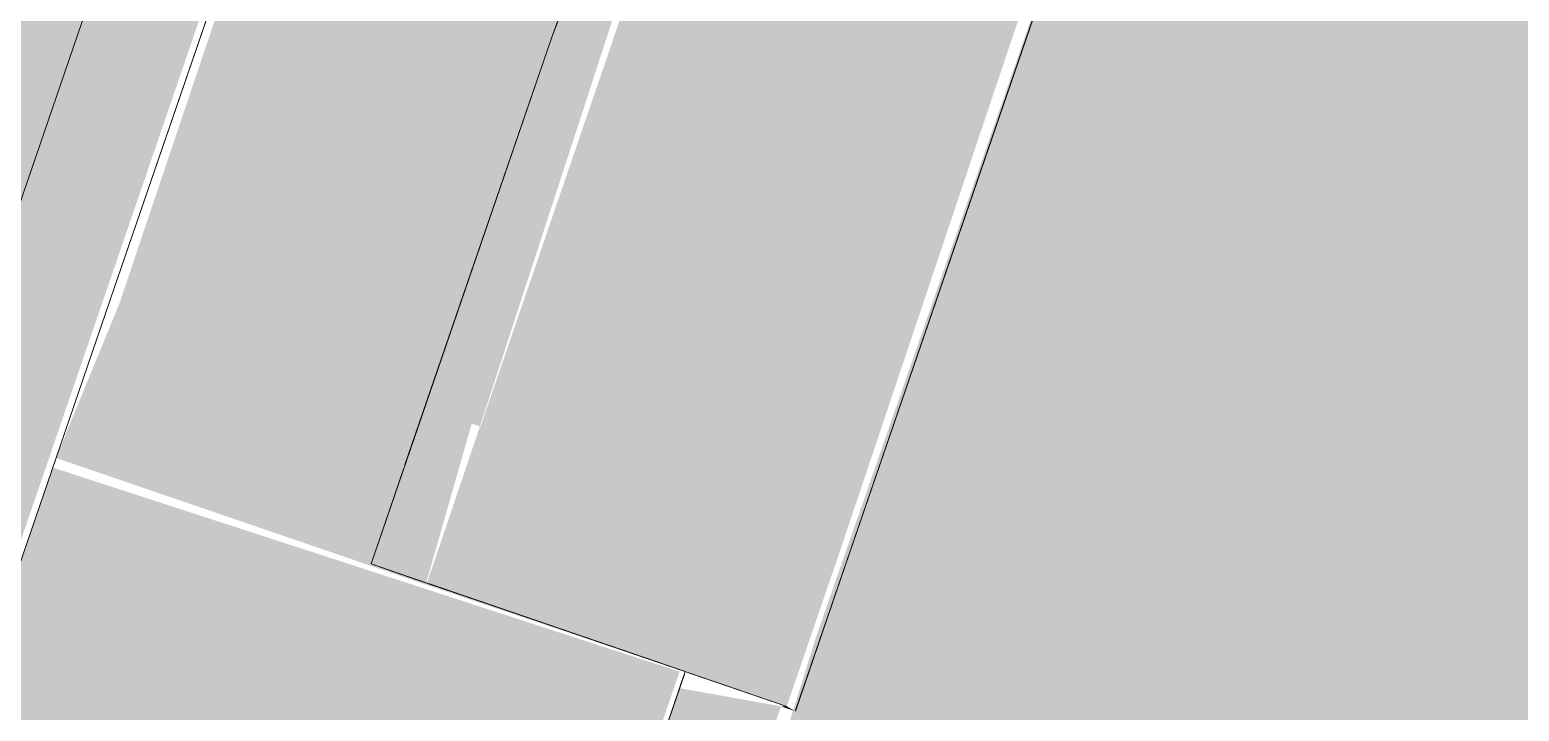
# Model space of a CAD drawing. Header units: millimetres. Extents: x 63432 to 177405, y -1987 to 27578.
# Drawn here: x 162818.87 to 162843.08, y 8812.03 to 8823.12 of the extents above; entities that cross this region are included whole.
import ezdxf

# ---------------------------------------------------------------- set-up
doc = ezdxf.new("R2010")
doc.units = ezdxf.units.MM
doc.layers.add('A-WALL-PATT', color=7, linetype='Continuous', lineweight=9)
for name, color, linetype, lineweight, true_color in [('I-FURN-16', 7, 'Continuous', 9, 0xd1b79e), ('I-FURN-19', 7, 'Continuous', 9, 0x242424), ('I-FURN-20', 7, 'Continuous', 9, 0x3a3a3a), ('I-FURN-21', 7, 'Continuous', 9, 0x666666), ('I-FURN-24', 7, 'Continuous', 9, 0x1e1e1e), ('I-FURN-26', 7, 'Continuous', 9, 0x2d2d2d), ('I-FURN-28', 7, 'Continuous', 9, 0x1a1a1a), ('I-FURN-30', 7, 'Continuous', 9, 0x4c4c4c), ('I-FURN-35', 7, 'Continuous', 9, 0x171717), ('I-FURN-39', 7, 'Continuous', 9, 0x151515), ('I-FURN-6', 7, 'Continuous', 9, 0xc0c0c0), ('I-FURN-61', 7, 'Continuous', 9, 0xcabbac), ('I-FURN-62', 7, 'Continuous', 9, 0x8b8b8b)]:
    doc.layers.add(name, color=color, linetype=linetype, lineweight=lineweight, true_color=true_color)
doc.layers.add('I-FURN-17', color=7, linetype='Continuous', lineweight=9, true_color=0x111111, transparency=0.7)

# ---------------------------------------------------------------- blocks, each defined once
blk = doc.blocks.new('Chair - Tablet Arm - Chair - Tablet Arm-V78-Развертка 3_12-6')
at = {"layer": 'I-FURN-17'}
h = blk.add_hatch(color=256, dxfattribs=at)
h.paths.add_polyline_path([(-81463.851, 8450), (-81461.856, 8450), (-81328.433, 8839.5), (-81330.322, 8839.5), (-81463.865, 8450)])
h.paths.add_polyline_path([(-81323.251, 8834.684), (-81318.457, 8835.093), (-81318.019, 8837.444), (-81318.308, 8839.5), (-81327.233, 8839.5), (-81327.045, 8838.356), (-81325.945, 8837.044), (-81323.267, 8834.697)])
h.paths.add_polyline_path([(-81325.516, 8852.2), (-81312.542, 8852.2), (-81248.351, 9039.435), (-81261.773, 9039.435), (-81325.968, 8852.2)])
h = blk.add_hatch(color=256, dxfattribs=at)
h.paths.add_polyline_path([(-81327.444, 8838.356), (-81327.071, 8838.396), (-81327.172, 8838.555), (-81327.437, 8838.396)])
h.paths.add_polyline_path([(-81329.43, 8816.663), (-81324.334, 8832.308), (-81324.08, 8834.384), (-81323.268, 8834.694), (-81326.822, 8837.178), (-81326.72, 8837.473), (-81327.448, 8838.555), (-81327.635, 8839.5), (-81327.993, 8839.272), (-81328.433, 8839.04), (-81335.286, 8818.671), (-81329.564, 8816.709)])
h = blk.add_hatch(color=256, dxfattribs=at)
h.paths.add_polyline_path([(-81323.574, 8814.655), (-81319.5, 8826.8), (-81324.334, 8826.8), (-81324.488, 8831.076), (-81329.421, 8816.66), (-81324.389, 8814.935)])
h.paths.add_polyline_path([(-81321.699, 8834.361), (-81322.532, 8834.607), (-81321.705, 8834.362)])
for points in [[(-81330.311, 8814.093), (-81329.564, 8816.709), (-81335.286, 8818.671), (-81336.318, 8816.152), (-81330.32, 8814.096)], [(-81324.445, 8812.113), (-81323.574, 8814.655), (-81329.43, 8816.663), (-81330.301, 8814.09), (-81324.668, 8812.19)], [(-81450.439, 8450), (-81326.185, 8812.678), (-81336.371, 8815.996), (-81461.627, 8450), (-81450.933, 8450)], [(-81448.453, 8450), (-81448.43, 8450), (-81324.537, 8812.113), (-81326.185, 8812.409), (-81450.439, 8450), (-81449.088, 8450)], [(-81324.304, 8812.033), (-81324.445, 8812.113), (-81324.537, 8812.113)]]:
    blk.add_hatch(color=256, dxfattribs=at).paths.add_polyline_path(points)
at = {"layer": 'I-FURN-19'}
for p, q in [((-81328.269, 8822.978), (-81330.649, 8816.039)), ((-81330.673, 8815.968), (-81331.2, 8814.429)), ((-81325.605, 8812.511), (-81325.993, 8812.644)), ((-81324.445, 8812.113), (-81325.605, 8812.511))]:
    blk.add_line(p, q, dxfattribs=at)
blk.add_open_spline([(-81327.538, 8824.524), (-81327.829, 8824.041), (-81328.073, 8823.525), (-81328.269, 8822.978)], degree=3, dxfattribs=at)
at = {"layer": 'I-FURN-20'}
for p, q in [((-81456.244, 8433.069), (-81326.107, 8812.636)), ((-81324.445, 8812.113), (-81324.445, 8812.113))]:
    blk.add_line(p, q, dxfattribs=at)
at = {"layer": 'I-FURN-21'}
for p, q in [((-81330.322, 8839.5), (-81468.248, 8437.217)), ((-81321.062, 8821.491), (-81319.241, 8826.8))]:
    blk.add_line(p, q, dxfattribs=at)
at = {"layer": 'I-FURN-21', "flags": 128}
blk.add_lwpolyline([(-81319.241, 8826.8), (-81320.314, 8823.67), (-81321.062, 8821.491)], dxfattribs=at)
at = {"layer": 'I-FURN-24'}
for p, q in [((-81325.993, 8812.644), (-81325.605, 8812.511)), ((-81325.605, 8812.511), (-81324.445, 8812.113))]:
    blk.add_line(p, q, dxfattribs=at)
at = {"layer": 'I-FURN-26'}
blk.add_line((-81336.318, 8816.152), (-81466.238, 8437.217), dxfattribs=at)
at = {"layer": 'I-FURN-28'}
for p, q in [((-81330.649, 8816.039), (-81328.269, 8822.978)), ((-81331.2, 8814.429), (-81330.673, 8815.968)), ((-81330.311, 8814.124), (-81331.2, 8814.429)), ((-81326.022, 8812.654), (-81330.301, 8814.121))]:
    blk.add_line(p, q, dxfattribs=at)
at = {"layer": 'I-FURN-30'}
for q in [(-81333.078, 8825.602), (-81336.318, 8816.152)]:
    blk.add_line((-81335.436, 8818.723), q, dxfattribs=at)
at = {"layer": 'I-FURN-35'}
for p, q in [((-81331.2, 8814.429), (-81330.732, 8814.269)), ((-81330.611, 8814.227), (-81330.258, 8814.106)), ((-81330.248, 8814.103), (-81326.093, 8812.678))]:
    blk.add_line(p, q, dxfattribs=at)
at = {"layer": 'I-FURN-39'}
for p, q in [((-81330.732, 8814.269), (-81331.2, 8814.429)), ((-81331.2, 8814.429), (-81330.311, 8814.124)), ((-81330.258, 8814.106), (-81330.611, 8814.227)), ((-81330.301, 8814.121), (-81326.022, 8812.654)), ((-81326.754, 8812.905), (-81330.248, 8814.103)), ((-81326.093, 8812.678), (-81326.754, 8812.905))]:
    blk.add_line(p, q, dxfattribs=at)
at = {"layer": 'I-FURN-6'}
for p, q in [((-81321.062, 8821.491), (-81323.423, 8814.604)), ((-81321.364, 8820.611), (-81321.062, 8821.491)), ((-81324.295, 8812.062), (-81321.364, 8820.611)), ((-81324.304, 8812.033), (-81323.423, 8814.604))]:
    blk.add_line(p, q, dxfattribs=at)
blk = doc.blocks.new('Chair - Tablet Arm - Chair - Tablet Arm-V81-Развертка 3_12-6')
at = {"layer": 'I-FURN-19'}
for p, q in [((-81330.732, 8814.269), (-81331.2, 8814.429)), ((-81331.2, 8814.429), (-81330.752, 8814.276)), ((-81330.752, 8814.276), (-81330.311, 8814.124)), ((-81330.258, 8814.106), (-81330.611, 8814.227)), ((-81330.301, 8814.121), (-81327.695, 8813.228)), ((-81328.591, 8813.535), (-81330.248, 8814.103)), ((-81326.754, 8812.905), (-81328.591, 8813.535)), ((-81327.695, 8813.228), (-81326.022, 8812.654)), ((-81326.093, 8812.678), (-81326.754, 8812.905))]:
    blk.add_line(p, q, dxfattribs=at)
at = {"layer": 'I-FURN-20'}
for p, q in [((-81330.311, 8814.124), (-81331.2, 8814.429)), ((-81326.022, 8812.654), (-81330.301, 8814.121)), ((-81325.993, 8812.644), (-81324.445, 8812.113))]:
    blk.add_line(p, q, dxfattribs=at)
at = {"layer": 'I-FURN-21'}
for p, q in [((-81335.436, 8818.723), (-81333.078, 8825.602)), ((-81335.436, 8818.723), (-81336.318, 8816.152)), ((-81456.244, 8433.069), (-81326.107, 8812.636)), ((-81324.445, 8812.113), (-81324.445, 8812.113))]:
    blk.add_line(p, q, dxfattribs=at)
at = {"layer": 'I-FURN-26'}
for p, q in [((-81330.649, 8816.039), (-81328.269, 8822.978)), ((-81331.2, 8814.429), (-81330.673, 8815.968)), ((-81331.2, 8814.429), (-81330.732, 8814.269)), ((-81330.611, 8814.227), (-81330.258, 8814.106)), ((-81330.248, 8814.103), (-81326.093, 8812.678))]:
    blk.add_line(p, q, dxfattribs=at)
at = {"layer": 'I-FURN-30'}
for p, q in [((-81328.269, 8822.978), (-81330.649, 8816.039)), ((-81336.318, 8816.152), (-81466.238, 8437.217)), ((-81330.673, 8815.968), (-81331.2, 8814.429)), ((-81324.445, 8812.113), (-81325.993, 8812.644))]:
    blk.add_line(p, q, dxfattribs=at)
blk.add_open_spline([(-81327.538, 8824.524), (-81327.829, 8824.041), (-81328.073, 8823.525), (-81328.269, 8822.978)], degree=3, dxfattribs=at)
at = {"layer": 'I-FURN-6'}
for p, q in [((-81321.062, 8821.491), (-81323.423, 8814.604)), ((-81321.364, 8820.611), (-81321.062, 8821.491)), ((-81324.295, 8812.062), (-81321.364, 8820.611)), ((-81324.304, 8812.033), (-81323.423, 8814.604))]:
    blk.add_line(p, q, dxfattribs=at)
at = {"layer": 'I-FURN-62'}
for p, q in [((-81330.322, 8839.5), (-81468.248, 8437.217)), ((-81321.062, 8821.491), (-81319.241, 8826.8))]:
    blk.add_line(p, q, dxfattribs=at)
at = {"layer": 'I-FURN-62', "flags": 128}
blk.add_lwpolyline([(-81319.241, 8826.8), (-81320.314, 8823.67), (-81321.062, 8821.491)], dxfattribs=at)
blk = doc.blocks.new('Chair - Tablet Arm - Chair - Tablet Arm-V88-Развертка 3_12-6')
at = {"layer": 'I-FURN-21'}
for p, q in [((-81331.2, 8814.429), (-81328.269, 8822.978)), ((-81330.732, 8814.269), (-81331.2, 8814.429)), ((-81331.2, 8814.429), (-81330.301, 8814.121)), ((-81326.093, 8812.678), (-81330.611, 8814.227)), ((-81330.301, 8814.121), (-81326.022, 8812.654))]:
    blk.add_line(p, q, dxfattribs=at)
at = {"layer": 'I-FURN-6'}
for p, q in [((-81261.557, 9040.064), (-81468.258, 8437.188)), ((-81328.269, 8822.978), (-81331.2, 8814.429)), ((-81324.295, 8812.062), (-81321.364, 8820.611)), ((-81324.304, 8812.033), (-81323.423, 8814.604)), ((-81330.301, 8814.121), (-81331.2, 8814.429)), ((-81324.445, 8812.113), (-81330.301, 8814.121)), ((-81456.244, 8433.069), (-81326.093, 8812.678))]:
    blk.add_line(p, q, dxfattribs=at)
at = {"layer": 'I-FURN-6', "flags": 128}
for points in [[(-81321.364, 8820.611), (-81318.645, 8828.541), (-81316.481, 8834.853), (-81315.313, 8838.258), (-81315.185, 8838.631)], [(-81319.241, 8826.8), (-81320.314, 8823.67), (-81323.423, 8814.604)]]:
    blk.add_lwpolyline(points, dxfattribs=at)
at = {"layer": 'I-FURN-6'}
blk.add_open_spline([(-81326.126, 8826.298), (-81326.606, 8825.828), (-81327.452, 8824.808), (-81328.041, 8823.617), (-81328.269, 8822.978)], degree=3, dxfattribs=at)
at = {"layer": 'I-FURN-62'}
for p, q in [((-81335.436, 8818.723), (-81336.318, 8816.152)), ((-81336.318, 8816.152), (-81466.297, 8437.047)), ((-81331.2, 8814.429), (-81330.732, 8814.269)), ((-81330.611, 8814.227), (-81326.093, 8812.678)), ((-81326.022, 8812.654), (-81324.445, 8812.113))]:
    blk.add_line(p, q, dxfattribs=at)
at = {"layer": 'I-FURN-62', "flags": 128}
blk.add_lwpolyline([(-81335.436, 8818.723), (-81332.269, 8827.96), (-81329.589, 8835.778), (-81329.05, 8837.349)], dxfattribs=at)

msp = doc.modelspace()

# ---------------------------------------------------------------- hatches: boundary and pattern name
at = {"layer": 'A-WALL-PATT'}
h = msp.add_hatch(color=256, dxfattribs=at)
h.paths.add_polyline_path([(160606.618, 8450), (161691.753, 8450), (161825.295, 8839.5), (161732.418, 8839.5), (161732.418, 8852.2), (161829.65, 8852.2), (161893.845, 9039.435), (161693.893, 9039.435), (161693.893, 9052.135), (161950.358, 9052.135), (161960.047, 9050.621), (161968.812, 9046.221), (161975.816, 9039.357), (161980.941, 9029.081), (162041.586, 8852.2), (162075.318, 8852.2), (162075.318, 8840.405), (162077.828, 8840.698), (162088.487, 8844.86), (162096.149, 8849.899), (162103.516, 8857.899), (162108.392, 8866.344), (162111.352, 8876.231), (162126.456, 8961.891), (162120.202, 8962.994), (162158.249, 9178.767), (162164.452, 9177.381), (162151.27, 9102.622), (162163.777, 9100.416), (162123.239, 8871.957), (162120.053, 8861.314), (162113.418, 8849.822), (162103.511, 8839.644), (162093.226, 8832.879), (162080.757, 8828.34), (162067.577, 8826.8), (162050.294, 8826.8), (162179.653, 8450), (162691.753, 8450), (162825.295, 8839.5), (162732.418, 8839.5), (162732.418, 8852.2), (162829.65, 8852.2), (162893.845, 9039.435), (162693.893, 9039.435), (162693.893, 9052.135), (162950.358, 9052.135), (162960.047, 9050.621), (162968.812, 9046.221), (162975.816, 9039.357), (162980.941, 9029.081), (163041.586, 8852.2), (163075.318, 8852.2), (163075.318, 8840.405), (163077.828, 8840.698), (163088.487, 8844.86), (163096.149, 8849.899), (163103.516, 8857.899), (163108.392, 8866.344), (163111.352, 8876.231), (163126.456, 8961.891), (163120.202, 8962.994), (163158.249, 9178.767), (163164.452, 9177.381), (163151.27, 9102.622), (163163.777, 9100.416), (163123.239, 8871.957), (163120.053, 8861.314), (163113.418, 8849.822), (163103.516, 8839.647), (163093.226, 8832.879), (163080.757, 8828.34), (163067.246, 8826.8), (163050.294, 8826.8), (163179.653, 8450), (163691.753, 8450), (163825.295, 8839.5), (163732.418, 8839.5), (163732.418, 8852.2), (163829.65, 8852.2), (163893.845, 9039.435), (163693.893, 9039.435), (163693.893, 9052.135), (163950.358, 9052.135), (163960.047, 9050.621), (163968.812, 9046.221), (163975.816, 9039.357), (163980.941, 9029.081), (164041.586, 8852.2), (164075.318, 8852.2), (164075.318, 8840.405), (164077.828, 8840.698), (164088.487, 8844.86), (164096.149, 8849.899), (164103.516, 8857.899), (164108.392, 8866.344), (164111.352, 8876.231), (164126.456, 8961.891), (164120.202, 8962.994), (164158.249, 9178.767), (164164.452, 9177.381), (164151.27, 9102.622), (164163.777, 9100.416), (164123.239, 8871.957), (164120.053, 8861.314), (164113.418, 8849.822), (164103.511, 8839.644), (164093.226, 8832.879), (164080.757, 8828.34), (164067.577, 8826.8), (164050.294, 8826.8), (164179.653, 8450), (164234.618, 8450), (164234.618, 13150), (160606.618, 13150), (160606.618, 9070.657)])
h.paths.add_polyline_path([(161707.188, 8450), (162164.048, 8450), (162034.715, 8826.8), (161836.273, 8826.538), (161831.646, 8813.228), (161830.857, 8810.703), (161717.284, 8479.447)])
h.paths.add_polyline_path([(162928.803, 8450), (163164.048, 8450), (163034.715, 8826.8), (162836.273, 8826.538), (162831.646, 8813.228), (162830.857, 8810.703), (162707.188, 8450), (162859.581, 8450)])
h.paths.add_polyline_path([(164164.048, 8450), (164034.715, 8826.8), (163836.273, 8826.538), (163831.646, 8813.228), (163830.857, 8810.703), (163707.188, 8450), (164140.184, 8450)])
h.paths.add_polyline_path([(161959.698, 8852.2), (162028.16, 8852.2), (161968.226, 9026.768), (161961.431, 9035.887), (161950.358, 9039.435), (161907.27, 9039.435), (161843.075, 8852.2), (161925.089, 8852.2)])
h.paths.add_polyline_path([(163999.118, 8852.2), (164028.16, 8852.2), (163968.226, 9026.768), (163961.431, 9035.887), (163950.358, 9039.435), (163907.27, 9039.435), (163843.075, 8852.2), (163967.129, 8852.2)])
h.paths.add_polyline_path([(163019.772, 8852.2), (163028.16, 8852.2), (162968.226, 9026.768), (162961.431, 9035.887), (162950.358, 9039.435), (162907.27, 9039.435), (162843.075, 8852.2), (163013.984, 8852.2)])
h.paths.add_polyline_path([(162898.989, 9055.4), (162441.437, 9055.4), (162441.437, 9074.45), (163024.518, 9074.45), (163024.518, 9055.4), (162901.398, 9055.4)])
h.paths.add_polyline_path([(161717.421, 9055.4), (161441.437, 9055.4), (161441.437, 9074.45), (162024.518, 9074.45), (162024.518, 9055.4), (161752.033, 9055.4)])
h.paths.add_polyline_path([(164004.006, 9055.4), (163441.437, 9055.4), (163441.437, 9074.45), (164024.518, 9074.45), (164024.518, 9055.4), (164005.468, 9055.4)])

# ---------------------------------------------------------------- block references
at = {"layer": 'I-FURN-16'}
msp.add_blockref('Chair - Tablet Arm - Chair - Tablet Arm-V78-Развертка 3_12-6', (244155.618, 0), dxfattribs=at)
at = {"layer": 'I-FURN-6'}
msp.add_blockref('Chair - Tablet Arm - Chair - Tablet Arm-V88-Развертка 3_12-6', (244155.618, 0), dxfattribs=at)
at = {"layer": 'I-FURN-61'}
msp.add_blockref('Chair - Tablet Arm - Chair - Tablet Arm-V81-Развертка 3_12-6', (244155.618, 0), dxfattribs=at)

doc.saveas('drawing.dxf')
